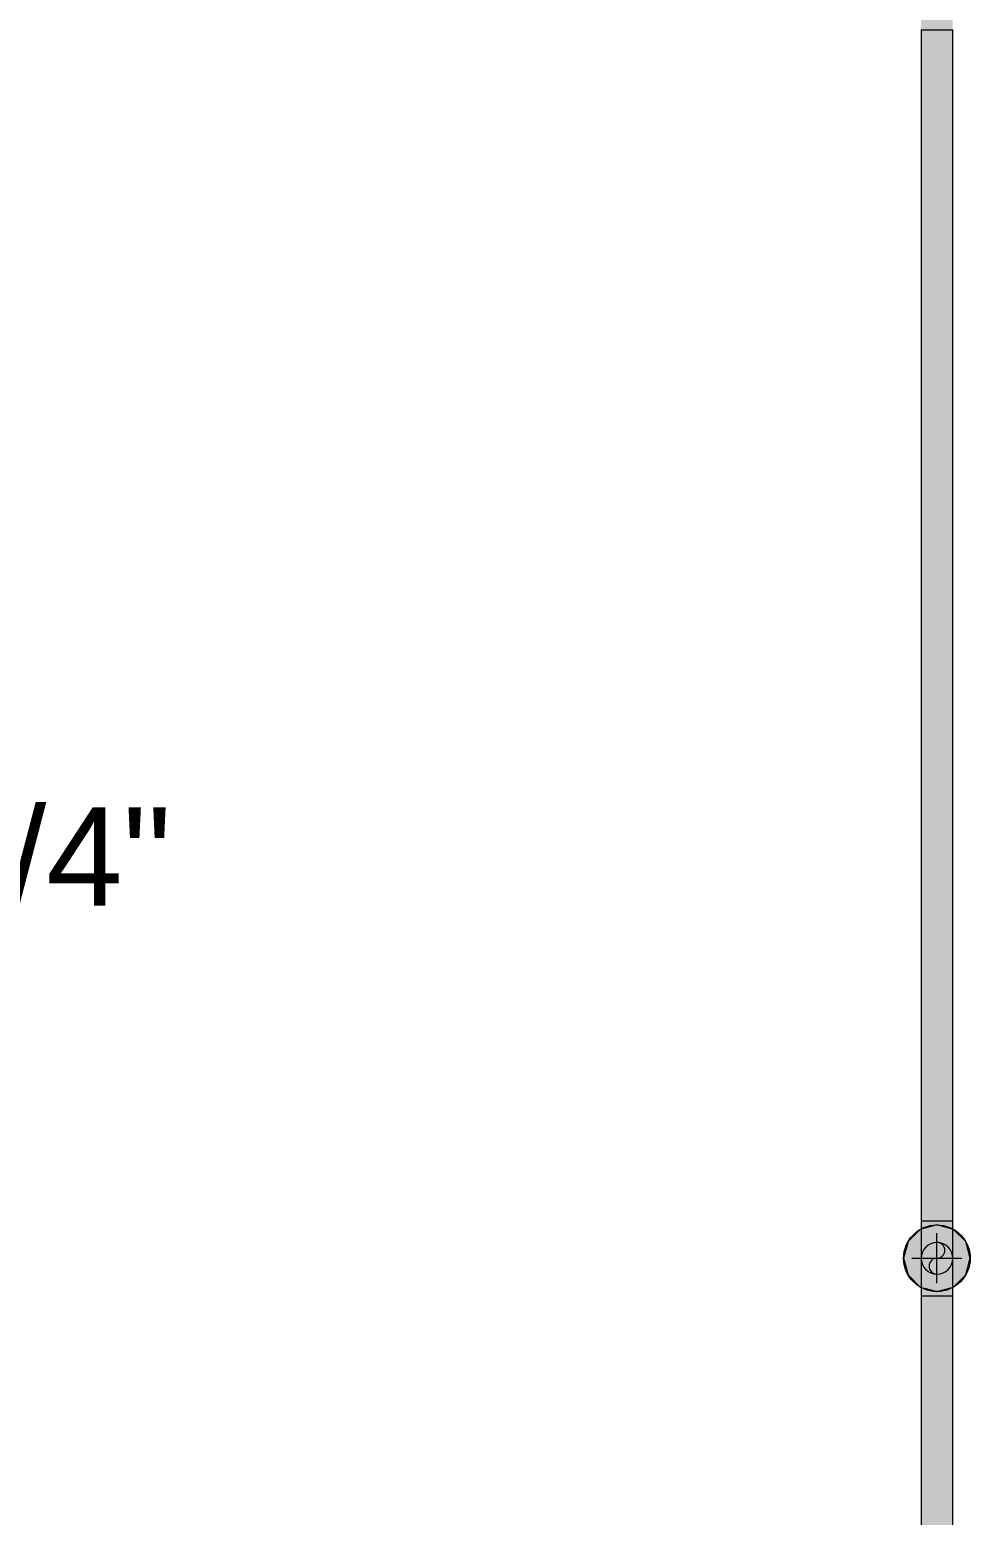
# Model space of a CAD drawing. Header units: inches. Extents: x -3385 to 41, y 7 to 1342.
# Drawn here: x -2962.4 to -2906, y 1072.3 to 1161.5 of the extents above; entities that cross this region are included whole.
import ezdxf

# ---------------------------------------------------------------- set-up
doc = ezdxf.new("R2010")
doc.units = ezdxf.units.IN
doc.header["$MEASUREMENT"] = 0
for name, color, linetype, lineweight in [('A-ANNO-NOTE', 131, 'Continuous', 9), ('G-ANNO-DIMS', 111, 'Continuous', 9), ('P-PIPE', 3, 'Continuous', 9), ('P-PIPE-CNTR', 3, 'Continuous', 9)]:
    doc.layers.add(name, color=color, linetype=linetype, lineweight=lineweight)
doc.styles.add('Arial', font='arial.ttf', dxfattribs={"height": 5.901198})

msp = doc.modelspace()

# ---------------------------------------------------------------- hatches: boundary and pattern name
at = {"layer": 'A-ANNO-NOTE'}
h = msp.add_hatch(color=256, dxfattribs=at)
edge = h.paths.add_edge_path(flags=0)
edge.add_arc((-2908, 1087.743), 2, 0, 360)
msp.add_hatch(color=256, dxfattribs=at).paths.add_polyline_path([(-2908, 1085.743), (-2907, 1086.011), (-2906.268, 1086.743), (-2906, 1087.743), (-2906.268, 1088.743), (-2907, 1089.475), (-2908, 1089.743), (-2909, 1089.475), (-2909.732, 1088.743), (-2910, 1087.743), (-2909.732, 1086.743), (-2909, 1086.011), (-2908.669, 1085.922)], flags=0)
at = {"layer": 'P-PIPE'}
h = msp.add_hatch(color=256, dxfattribs=at)
h.paths.add_polyline_path([(-2908, 1161.495), (-2908.006, 1162.793), (-2908.253, 1162.826), (-2908.477, 1162.921), (-2908.674, 1163.073), (-2908.841, 1163.309), (-2908.879, 1163.381), (-2908.933, 1163.56), (-2908.951, 1163.74), (-2908.951, 1161.499), (-2908.475, 1161.495), (-2908.246, 1161.495)], flags=0)
h.paths.add_polyline_path([(-2908.951, 1163.743), (-2908.918, 1163.991), (-2908.788, 1164.275), (-2908.655, 1164.432), (-2908.442, 1164.58), (-2908.244, 1164.661), (-2908, 1164.694), (-2908, 1165.983), (-2908.951, 1165.987), (-2908.951, 1163.909)], flags=0)
h = msp.add_hatch(color=256, dxfattribs=at)
h.paths.add_polyline_path([(-2907.049, 1163.743), (-2907.049, 1165.987), (-2907.525, 1165.983), (-2908, 1165.983), (-2907.994, 1164.693), (-2907.746, 1164.659), (-2907.523, 1164.565), (-2907.326, 1164.414), (-2907.159, 1164.176), (-2907.121, 1164.104), (-2907.067, 1163.925), (-2907.05, 1163.751)], flags=0)
h.paths.add_polyline_path([(-2908, 1161.495), (-2907.049, 1161.499), (-2907.05, 1163.734), (-2907.082, 1163.495), (-2907.213, 1163.21), (-2907.346, 1163.053), (-2907.539, 1162.913), (-2907.754, 1162.824), (-2908, 1162.792), (-2908, 1162.682)], flags=0)
h = msp.add_hatch(color=256, dxfattribs=at)
h.paths.add_polyline_path([(-2908.672, 1089.984), (-2908.672, 1089.985), (-2908.672, 1098.797)], flags=0)
h.paths.add_polyline_path([(-2908, 1089.983), (-2908, 1161.495), (-2908.95, 1161.498), (-2908.95, 1089.987), (-2908.473, 1089.983), (-2908.246, 1089.983)], flags=0)
for points in [[(-2908, 1089.983), (-2907.05, 1089.987), (-2907.05, 1161.499), (-2907.525, 1161.495), (-2908, 1161.495), (-2908, 1098.797)], [(-2908, 1086.793), (-2907.754, 1086.825), (-2907.525, 1086.92), (-2907.328, 1087.071), (-2907.177, 1087.268), (-2907.082, 1087.497), (-2907.05, 1087.743), (-2907.082, 1087.989), (-2907.177, 1088.218), (-2907.328, 1088.415), (-2907.525, 1088.566), (-2907.754, 1088.66), (-2908, 1088.693), (-2908.246, 1088.66), (-2908.475, 1088.566), (-2908.672, 1088.415), (-2908.823, 1088.218), (-2908.918, 1087.989), (-2908.95, 1087.743), (-2908.918, 1087.497), (-2908.823, 1087.268), (-2908.669, 1087.069), (-2908.475, 1086.92), (-2908.246, 1086.825)], [(-2908, 977.983), (-2907.05, 977.987), (-2907.05, 1085.499), (-2907.525, 1085.495), (-2908, 1085.495), (-2908, 988.833)]]:
    msp.add_hatch(color=256, dxfattribs=at).paths.add_polyline_path(points, flags=0)
h = msp.add_hatch(color=256, dxfattribs=at)
h.paths.add_polyline_path([(-2908, 1085.495), (-2908.006, 1086.793), (-2908.253, 1086.826), (-2908.477, 1086.921), (-2908.674, 1087.073), (-2908.841, 1087.309), (-2908.879, 1087.381), (-2908.933, 1087.56), (-2908.951, 1087.74), (-2908.951, 1085.499), (-2908.475, 1085.495), (-2908.246, 1085.495)], flags=0)
h.paths.add_polyline_path([(-2908.951, 1087.743), (-2908.918, 1087.991), (-2908.788, 1088.275), (-2908.655, 1088.432), (-2908.442, 1088.58), (-2908.244, 1088.661), (-2908, 1088.694), (-2908, 1089.983), (-2908.951, 1089.987), (-2908.951, 1087.909)], flags=0)
h = msp.add_hatch(color=256, dxfattribs=at)
h.paths.add_polyline_path([(-2907.049, 1087.743), (-2907.049, 1089.987), (-2907.525, 1089.983), (-2908, 1089.983), (-2907.994, 1088.693), (-2907.746, 1088.659), (-2907.523, 1088.565), (-2907.326, 1088.414), (-2907.159, 1088.176), (-2907.121, 1088.104), (-2907.067, 1087.925), (-2907.05, 1087.751)], flags=0)
h.paths.add_polyline_path([(-2908, 1085.495), (-2907.049, 1085.499), (-2907.05, 1087.734), (-2907.082, 1087.495), (-2907.213, 1087.21), (-2907.346, 1087.053), (-2907.539, 1086.913), (-2907.754, 1086.824), (-2908, 1086.792), (-2908, 1086.682)], flags=0)
h = msp.add_hatch(color=256, dxfattribs=at)
h.paths.add_polyline_path([(-2908, 1086.792), (-2907.751, 1086.826), (-2907.523, 1086.921), (-2907.326, 1087.073), (-2907.175, 1087.27), (-2907.081, 1087.499), (-2907.05, 1087.749), (-2907.082, 1087.991), (-2907.178, 1088.221), (-2907.329, 1088.416), (-2907.527, 1088.567), (-2907.756, 1088.661), (-2908.006, 1088.693), (-2908.248, 1088.66), (-2908.478, 1088.564), (-2908.673, 1088.414), (-2908.824, 1088.215), (-2908.919, 1087.986), (-2908.95, 1087.737), (-2908.917, 1087.494), (-2908.822, 1087.265), (-2908.669, 1087.068), (-2908.473, 1086.918), (-2908.243, 1086.824), (-2908.002, 1086.792)], flags=0)
h.paths.add_polyline_path([(-2908, 1086.793), (-2908.251, 1086.827), (-2908.475, 1086.92), (-2908.675, 1087.076), (-2908.823, 1087.268), (-2908.918, 1087.503), (-2908.95, 1087.743), (-2908.915, 1087.994), (-2908.823, 1088.218), (-2908.667, 1088.418), (-2908.475, 1088.566), (-2908.24, 1088.661), (-2908, 1088.693), (-2907.749, 1088.658), (-2907.525, 1088.566), (-2907.325, 1088.41), (-2907.177, 1088.218), (-2907.082, 1087.989), (-2907.05, 1087.74), (-2907.085, 1087.491), (-2907.177, 1087.268), (-2907.328, 1087.071), (-2907.526, 1086.92), (-2907.756, 1086.825)], flags=0)
h = msp.add_hatch(color=256, dxfattribs=at)
h.paths.add_polyline_path([(-2908.672, 977.984), (-2908.672, 977.985), (-2908.672, 1030.069)], flags=0)
h.paths.add_polyline_path([(-2908, 977.983), (-2908, 1085.495), (-2908.95, 1085.498), (-2908.95, 977.987), (-2908.473, 977.983), (-2908.246, 977.983)], flags=0)

# ---------------------------------------------------------------- linework, layer by layer
at = {"layer": 'A-ANNO-NOTE'}
for p, q in [((-2909, 1089.475), (-2909.732, 1088.743)), ((-2908, 1089.743), (-2909, 1089.475)), ((-2907, 1089.475), (-2908, 1089.743)), ((-2906.268, 1088.743), (-2907, 1089.475)), ((-2909.732, 1088.743), (-2910, 1087.743)), ((-2906, 1087.743), (-2906.268, 1088.743)), ((-2910, 1087.743), (-2909.732, 1086.743)), ((-2906.268, 1086.743), (-2906, 1087.743)), ((-2909.732, 1086.743), (-2909, 1086.011)), ((-2907, 1086.011), (-2906.268, 1086.743)), ((-2909, 1086.011), (-2908.669, 1085.922)), ((-2908.669, 1085.922), (-2908, 1085.743)), ((-2908, 1085.743), (-2907, 1086.011))]:
    msp.add_line(p, q, dxfattribs=at)
msp.add_circle((-2908, 1087.743), 2, dxfattribs=at)
at = {"layer": 'P-PIPE'}
for p, q in [((-2908.95, 1161.499), (-2908.95, 1089.987)), ((-2907.05, 1089.987), (-2907.05, 1161.499)), ((-2908.951, 1089.987), (-2908.951, 1085.499)), ((-2907.049, 1085.499), (-2907.049, 1089.987)), ((-2908.95, 1085.499), (-2908.95, 977.987)), ((-2907.05, 977.987), (-2907.05, 1085.499))]:
    msp.add_line(p, q, dxfattribs=at)
for centre, radius, start, end in [((-2908, 1087.743), 0.95, 0, 180), ((-2908, 1088.218), 0.475, 270, 90), ((-2908, 1087.743), 0.95, 180, 0), ((-2908, 1087.268), 0.475, 90, 270)]:
    msp.add_arc(centre, radius, start, end, dxfattribs=at)
for centre, major_axis, start_param, end_param in [((-2908, 1161.499), (0.951, 0), 3.141593, 4.712389), ((-2908, 1161.499), (0.95, 0), 3.665191, 3.926025), ((-2908, 1161.499), (0.95, 0), 3.926991, 4.188266), ((-2908, 1161.499), (0.95, 0), 4.18879, 4.450357), ((-2908, 1161.499), (0.95, 0), 4.45059, 4.712389), ((-2908, 1161.499), (0.951, 0), 4.712389, 6.283185), ((-2908, 1161.499), (0.95, 0), 4.712389, 4.974188), ((-2908, 1161.499), (0.95, 0), 4.974421, 5.235988), ((-2908, 1161.499), (0.95, 0), 5.236512, 5.497787), ((-2908, 1161.499), (0.95, 0), 5.498753, 5.759587), ((-2908, 1089.987), (0.951, 0), 3.141593, 3.403392), ((-2908, 1089.987), (0.951, 0), 3.405488, 3.665191), ((-2908, 1089.987), (0.951, 0), 3.666373, 4.18879), ((-2908, 1089.987), (0.95, 0), 3.665191, 3.926025), ((-2908, 1089.987), (0.95, 0), 3.926991, 4.188266), ((-2908, 1089.987), (0.951, 0), 4.18924, 4.45059), ((-2908, 1089.987), (0.95, 0), 4.18879, 4.450357), ((-2908, 1089.987), (0.951, 0), 4.450806, 4.712389), ((-2908, 1089.987), (0.95, 0), 4.45059, 4.712389), ((-2908, 1089.987), (0.951, 0), 4.712389, 4.973972), ((-2908, 1089.987), (0.95, 0), 4.712389, 4.974188), ((-2908, 1089.987), (0.951, 0), 4.974188, 5.235538), ((-2908, 1089.987), (0.95, 0), 4.974421, 5.235988), ((-2908, 1089.987), (0.951, 0), 5.235988, 5.497047), ((-2908, 1089.987), (0.95, 0), 5.236512, 5.497787), ((-2908, 1089.987), (0.951, 0), 5.497787, 5.758405), ((-2908, 1089.987), (0.95, 0), 5.498753, 5.759587), ((-2908, 1089.987), (0.951, 0), 5.759587, 6.01929), ((-2908, 1089.987), (0.951, 0), 6.021386, 6.283185), ((-2908, 1085.499), (0.951, 0), 3.141593, 4.712389), ((-2908, 1085.499), (0.95, 0), 3.665191, 3.926025), ((-2908, 1085.499), (0.95, 0), 3.926991, 4.188266), ((-2908, 1085.499), (0.95, 0), 4.18879, 4.450357), ((-2908, 1085.499), (0.95, 0), 4.45059, 4.712389), ((-2908, 1085.499), (0.951, 0), 4.712389, 6.283185), ((-2908, 1085.499), (0.95, 0), 4.712389, 4.974188), ((-2908, 1085.499), (0.95, 0), 4.974421, 5.235988), ((-2908, 1085.499), (0.95, 0), 5.236512, 5.497787), ((-2908, 1085.499), (0.95, 0), 5.498753, 5.759587)]:
    msp.add_ellipse(centre, major_axis=major_axis, ratio=0.004167, start_param=start_param, end_param=end_param, dxfattribs=at)
at = {"layer": 'P-PIPE-CNTR'}
for p, q in [((-2908, 1086.243), (-2908, 1089.243)), ((-2909.5, 1087.743), (-2906.5, 1087.743))]:
    msp.add_line(p, q, dxfattribs=at)

# ---------------------------------------------------------------- texts
at = {"layer": 'G-ANNO-DIMS', "insert": (-3008.378, 1114.821), "char_height": 5.9012, "width": 64.872, "attachment_point": 1, "line_spacing_factor": 0.938532, "style": 'Arial', "bg_fill": 3, "box_fill_scale": 1.25, "bg_fill_color": 0, "bg_fill_transparency": 0}
msp.add_mtext('BOP 7\' - 9 1/4"', dxfattribs=at)

doc.saveas('drawing.dxf')
